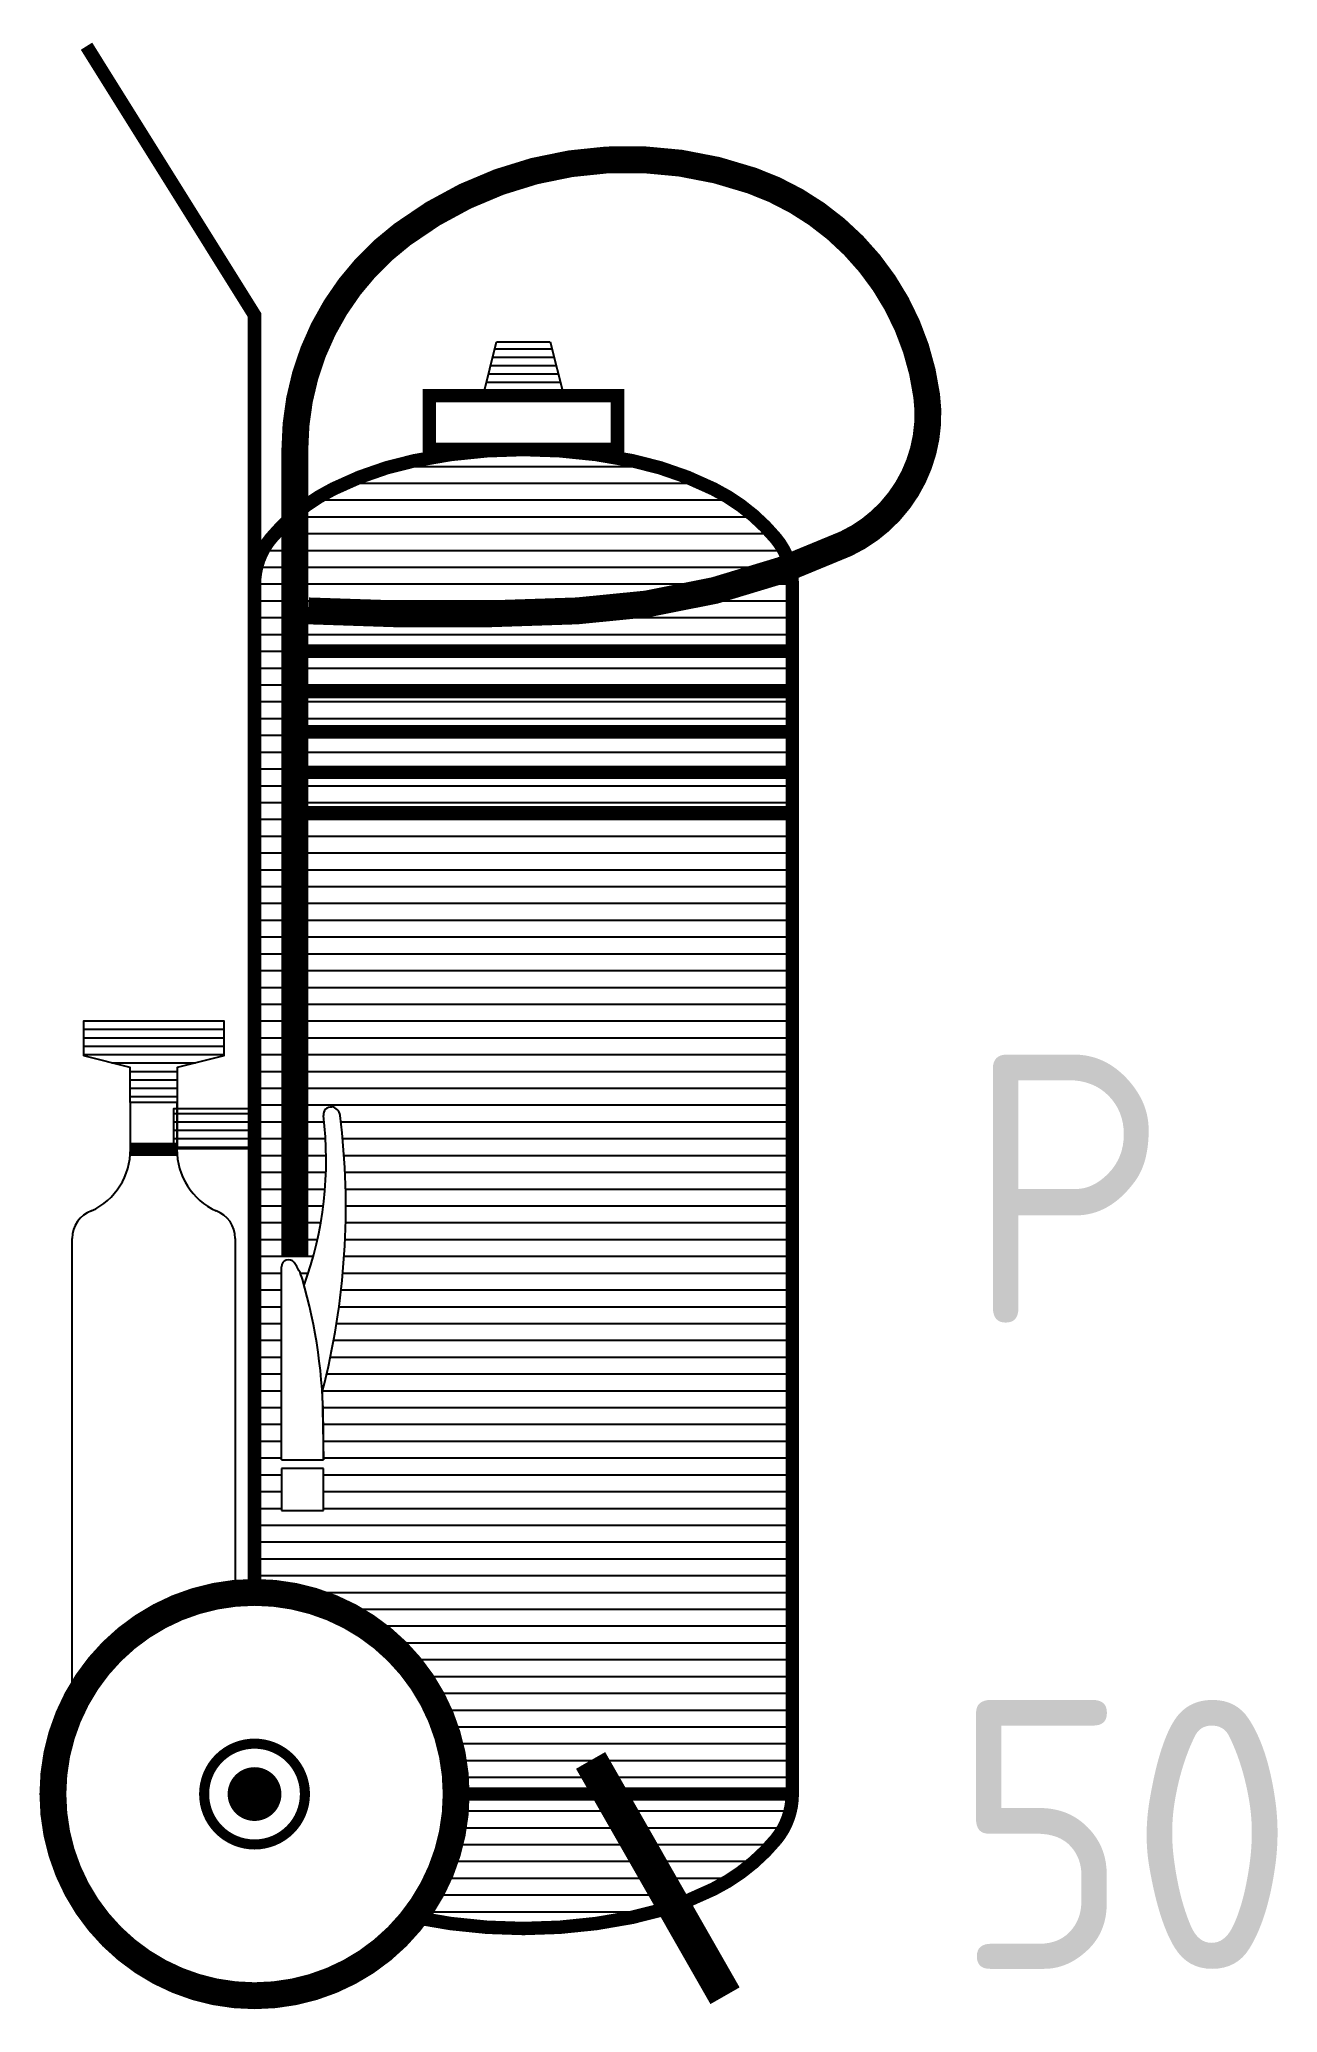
# Model space of a CAD drawing. Extents: x 228.4 to 237.6, y 10.4 to 25.1.
import ezdxf

# ---------------------------------------------------------------- set-up
doc = ezdxf.new("R2010")
doc.units = 0
doc.header["$LTSCALE"] = 2
doc.layers.get('0').update_dxf_attribs({"color": 16, "linetype": 'CONTINUOUS'})
for name, color, linetype in [('ROOD', 1, 'CONTINUOUS'), ('TXT', 7, 'CONTINUOUS'), ('VEILIG', 7, 'CONTINUOUS')]:
    doc.layers.add(name, color=color, linetype=linetype)
doc.styles.get("Standard").update_dxf_attribs({"font": 'ISO'})

# ---------------------------------------------------------------- blocks, each defined once
blk = doc.blocks.new('*X')
at = {"color": 0}
for p, q in [((231.787, 22.75), (232.213, 22.75)), ((231.756, 22.625), (232.244, 22.625)), ((231.772, 22.688), (232.228, 22.688)), ((231.725, 22.5), (232.275, 22.5)), ((231.741, 22.562), (232.259, 22.562)), ((231.709, 22.438), (232.291, 22.438)), ((231.019, 21.875), (232.981, 21.875)), ((230.676, 21.75), (233.324, 21.75)), ((230.443, 21.625), (233.557, 21.625)), ((230.278, 21.5), (233.722, 21.5)), ((230.153, 21.375), (233.847, 21.375)), ((230.063, 21.25), (233.937, 21.25)), ((230.015, 21.125), (233.985, 21.125)), ((230, 20.875), (234, 20.875)), ((230, 20.75), (234, 20.75)), ((230, 20.625), (234, 20.625)), ((230, 20.5), (234, 20.5)), ((230, 20.375), (234, 20.375)), ((230, 20.25), (234, 20.25)), ((230, 20.125), (234, 20.125)), ((230, 20), (234, 20)), ((230, 19.875), (234, 19.875)), ((230, 19.75), (234, 19.75)), ((230, 19.625), (234, 19.625)), ((230, 19.5), (234, 19.5)), ((230, 19.375), (234, 19.375)), ((230, 19.25), (234, 19.25)), ((230, 19.125), (234, 19.125)), ((230, 19), (234, 19)), ((230, 18.875), (234, 18.875)), ((230, 18.75), (234, 18.75)), ((230, 18.625), (234, 18.625)), ((230, 18.5), (234, 18.5)), ((230, 18.375), (234, 18.375)), ((230, 18.25), (234, 18.25)), ((230, 18.125), (234, 18.125)), ((230, 18), (234, 18)), ((230, 17.875), (234, 17.875)), ((228.729, 17.688), (229.771, 17.688)), ((228.729, 17.625), (229.771, 17.625)), ((230, 17.75), (234, 17.75)), ((230, 17.625), (234, 17.625)), ((228.729, 17.562), (229.771, 17.562)), ((228.729, 17.5), (229.771, 17.5)), ((230, 17.5), (234, 17.5)), ((228.938, 17.438), (229.562, 17.438)), ((229.076, 17.375), (229.424, 17.375)), ((230, 17.375), (234, 17.375)), ((229.076, 17.312), (229.424, 17.312)), ((229.076, 17.25), (229.424, 17.25)), ((229.076, 17.188), (229.424, 17.188)), ((230, 17.25), (234, 17.25)), ((229.4, 17.062), (230, 17.062)), ((230, 17.125), (234, 17.125)), ((229.4, 17), (230, 17)), ((229.4, 16.938), (230, 16.938)), ((230, 17), (230.518, 17)), ((230.643, 17), (234, 17)), ((229.4, 16.875), (230, 16.875)), ((229.4, 16.812), (230, 16.812)), ((230, 16.875), (230.528, 16.875)), ((230, 16.75), (230.533, 16.75)), ((230.656, 16.875), (234, 16.875)), ((230.666, 16.75), (234, 16.75)), ((230, 16.625), (230.532, 16.625)), ((230.674, 16.625), (234, 16.625)), ((230, 16.5), (230.525, 16.5)), ((230.678, 16.5), (234, 16.5)), ((230, 16.375), (230.512, 16.375)), ((230.68, 16.375), (234, 16.375)), ((230, 16.25), (230.493, 16.25)), ((230.678, 16.25), (234, 16.25)), ((230, 16.125), (230.468, 16.125)), ((230, 16), (230.437, 16)), ((230.667, 16), (234, 16)), ((230.674, 16.125), (234, 16.125)), ((230, 15.875), (230.2, 15.875)), ((230.34, 15.875), (230.4, 15.875)), ((230.657, 15.875), (234, 15.875)), ((230, 15.75), (230.2, 15.75)), ((230.645, 15.75), (234, 15.75)), ((230, 15.625), (230.2, 15.625)), ((230.629, 15.625), (234, 15.625)), ((230, 15.5), (230.2, 15.5)), ((230.61, 15.5), (234, 15.5)), ((230, 15.375), (230.2, 15.375)), ((230.589, 15.375), (234, 15.375)), ((230, 15.25), (230.2, 15.25)), ((230, 15.125), (230.2, 15.125)), ((230.537, 15.125), (234, 15.125)), ((230.564, 15.25), (234, 15.25)), ((230, 15), (230.2, 15)), ((230.506, 15), (234, 15)), ((230, 14.875), (230.2, 14.875)), ((230.506, 14.875), (234, 14.875)), ((230, 14.75), (230.2, 14.75)), ((230.508, 14.75), (234, 14.75)), ((230, 14.625), (230.2, 14.625)), ((230.51, 14.625), (234, 14.625)), ((230, 14.5), (230.2, 14.5)), ((230.512, 14.5), (234, 14.5)), ((230, 14.375), (230.2, 14.375)), ((230, 14.25), (230.2, 14.25)), ((230.512, 14.375), (234, 14.375)), ((230.512, 14.25), (234, 14.25)), ((230, 14.125), (230.2, 14.125)), ((230.512, 14.125), (234, 14.125)), ((230, 14), (234, 14)), ((230, 13.875), (234, 13.875)), ((230, 13.75), (234, 13.75)), ((230, 13.625), (234, 13.625)), ((230, 13.5), (234, 13.5)), ((230.596, 13.375), (234, 13.375)), ((230.826, 13.25), (234, 13.25)), ((230.99, 13.125), (234, 13.125)), ((231.116, 13), (234, 13)), ((231.216, 12.875), (234, 12.875)), ((231.297, 12.75), (234, 12.75)), ((231.362, 12.625), (234, 12.625)), ((231.413, 12.5), (234, 12.5)), ((231.451, 12.375), (234, 12.375)), ((231.478, 12.25), (234, 12.25)), ((231.494, 12.125), (234, 12.125)), ((231.5, 12), (234, 12)), ((231.48, 11.75), (233.937, 11.75)), ((231.495, 11.875), (233.985, 11.875)), ((231.454, 11.625), (233.847, 11.625)), ((231.416, 11.5), (233.722, 11.5)), ((231.366, 11.375), (233.557, 11.375)), ((231.302, 11.25), (233.324, 11.25)), ((231.222, 11.125), (232.981, 11.125))]:
    blk.add_line(p, q, dxfattribs=at)

msp = doc.modelspace()

# ---------------------------------------------------------------- linework, layer by layer
at = {"layer": 'VEILIG', "color": 0}
for p, q in [((231.7, 22.4), (231.8, 22.8)), ((231.8, 22.8), (232.2, 22.8)), ((232.2, 22.8), (232.3, 22.4)), ((230, 21), (234, 21)), ((229.076, 17.143), (229.076, 16.795)), ((230, 17.1), (230, 16.8)), ((228.643, 12.5), (228.643, 16.133)), ((229.857, 16.133), (229.857, 13.493)), ((230.2, 14.485), (230.2, 15.922)), ((230.504, 14.992), (230.512, 14.485)), ((230.512, 14.485), (230.512, 14.735)), ((230.2, 14.485), (230.512, 14.485)), ((230.512, 14.422), (230.2, 14.422)), ((230.2, 14.422), (230.2, 14.11)), ((230.512, 14.11), (230.512, 14.422)), ((230.2, 14.11), (230.512, 14.11))]:
    msp.add_line(p, q, dxfattribs=at)
for points, const_width in [([(230, 13.5), (230, 23), (228.75, 25)], 0.1), ([(230.4, 20.5), (234, 20.5)], 0.1), ([(230.4, 20.2), (234, 20.2)], 0.1), ([(230.4, 19.9), (234, 19.9)], 0.1), ([(230.4, 19.6), (234, 19.6)], 0.1), ([(230.4, 19.3), (234, 19.3)], 0.1), ([(229.424, 17.143), (229.424, 16.795)], 0.0174), ([(229.076, 16.795), (229.424, 16.795)], 0.1), ([(232.5, 12.25), (233.5, 10.5)], 0.25), ([(231.5, 12), (234, 12)], 0.1)]:
    msp.add_lwpolyline(points, dxfattribs=dict(at, const_width=const_width))
for points, const_width in [([(230.3, 16), (230.3, 22, -0.236068), (231.1, 23.6, -0.250475), (233.7, 24, -0.282298), (235, 22.4, -0.326616), (234.4, 21.3, -0.097853), (232.4, 20.8, -0.024952), (230.4, 20.8, 1.712109)], 0.2), ([(231.188, 11.084, 0.00037), (231.191, 11.083, 0.051099), (232, 11, 0.051099), (232.809, 11.083, 0.064948), (233.414, 11.293, 0.104203), (233.878, 11.661, 0.174705), (234, 12), (234, 20), (234, 21, 0.174705), (233.878, 21.339, 0.104203), (233.414, 21.707, 0.064948), (232.809, 21.917, 0.051099), (232, 22, 0.051099), (231.191, 21.917, 0.064948), (230.586, 21.707, 0.104203), (230.122, 21.339, 0.174705), (230, 21, 0.174705)], 0.1)]:
    msp.add_lwpolyline(points, format="xyb", dxfattribs=dict(at, const_width=const_width))
at = {"layer": 'VEILIG', "color": 0, "const_width": 0.1}
msp.add_lwpolyline([(232.7, 22.4), (231.3, 22.4), (231.3, 22), (232.7, 22)], close=True, dxfattribs=at)
at = {"layer": 'VEILIG', "color": 0}
msp.add_lwpolyline([(231.191, 11.083, 0.620173), (230, 13.5), (230, 21.1)], format="xyb", dxfattribs=at)
for points in [[(228.729, 17.49), (228.729, 17.75), (229.771, 17.75), (229.771, 17.49), (229.424, 17.403), (229.424, 17.143), (229.076, 17.143), (229.076, 17.403)], [(230, 16.8), (229.4, 16.8), (229.4, 17.1), (230, 17.1)]]:
    msp.add_lwpolyline(points, close=True, dxfattribs=at)
for points, const_width in [([(231.5, 12, 1), (228.5, 12, 1)], 0.2), ([(229.625, 12, 1), (230.375, 12, 1)], 0.075), ([(229.9, 12, 1), (230.1, 12, 1)], 0.2)]:
    msp.add_lwpolyline(points, format="xyb", close=True, dxfattribs=dict(at, const_width=const_width))
for centre, radius, start, end in [((227.827, 16.713), 2.706, 339.9261, 7.0934), ((225.185, 16.369), 5.494, 345.4799, 7.0934), ((230.568, 17.054), 0.056, 82.9066, 187.0934), ((230.566, 17.039), 0.0719, 7.0934, 82.9066), ((228.576, 16.792), 0.501, 294.7703, 0.4294), ((229.924, 16.792), 0.501, 179.5706, 245.2297), ((228.86, 16.133), 0.217, 109.9417, 180), ((229.64, 16.133), 0.217, 360, 70.0583), ((230.252, 15.922), 0.0521, 36.8699, 180), ((229.981, 15.719), 0.391, 16.2602, 36.8699), ((226.606, 14.735), 3.906, 0, 16.2602)]:
    msp.add_arc(centre, radius, start, end, dxfattribs=at)

# ---------------------------------------------------------------- block references
at = {"layer": 'ROOD', "color": 0}
msp.add_blockref('*X', (0, 0), dxfattribs=at)

# ---------------------------------------------------------------- texts
at = {"layer": 'TXT', "color": 0}
for s, p in [('P', (235.3, 15.5)), ('50', (235.2, 10.7))]:
    msp.add_text(s, height=2, dxfattribs=at).set_placement(p)

doc.saveas('drawing.dxf')
